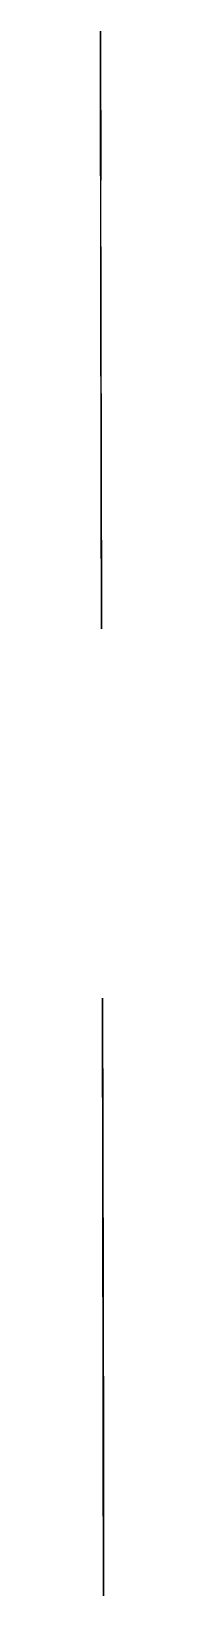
# Model space of a CAD drawing. Header units: inches. Extents: x -13956017 to 293115509, y -946740 to -305538.
# Drawn here: x 1268837.5 to 1268837.6, y -914265 to -914203.1 of the extents above; entities that cross this region are included whole.
import ezdxf

# ---------------------------------------------------------------- set-up
doc = ezdxf.new("R2010")
doc.units = ezdxf.units.IN
doc.header["$LTSCALE"] = 6
doc.layers.add('CELLING', color=251, linetype='Continuous')
doc.layers.add('E-WIRING', color=251, linetype='Continuous')
doc.layers.add('Hatch', color=251, linetype='Continuous', lineweight=0)
pattern_1 = [(0, (-27.81927828272455, 2.940102126449346), (0, 0.001397), [0.001016, -0.000381]), (90, (-27.81927828272455, 2.940102126449346), (-0.001397, 0), [0.001016, -0.000381])]

# ---------------------------------------------------------------- blocks, each defined once
blk = doc.blocks.new('sdfdsf')
at = {"lineweight": -3}
blk.add_hatch(color=7, dxfattribs=at).paths.add_polyline_path([(23236.66559868997, 14983.34885737138), (23242.08212489375, 14983.34885737138), (23242.08212489375, 15029.49406542082), (23236.66559868997, 15029.49406542082)])
at = {"layer": 'Hatch'}
h = blk.add_hatch(dxfattribs=at)
h.set_pattern_fill('ANGLE', color=5, scale=0.0002)
h.set_pattern_definition(pattern_1)
h.paths.add_polyline_path([(23236.37386179186, 15029.49354817548), (23242.37386179186, 15029.49354817548), (23242.37386179186, 15030.44133051667), (23236.37386179186, 15030.44133051667)])
h = blk.add_hatch(dxfattribs=at)
h.set_pattern_fill('ANGLE', color=5, scale=0.0002)
h.set_pattern_definition(pattern_1)
h.paths.add_polyline_path([(23236.37386179186, 14983.34885737138), (23242.37386179186, 14983.34885737138), (23242.37386179186, 14982.44133051666), (23236.37386179186, 14982.44133051666)])
for p, q in [((23242.37386179186, 15030.44133051667), (23236.37386179186, 14982.44133051666)), ((23242.37386179186, 14982.44133051666), (23236.37386179186, 15030.44133051667))]:
    blk.add_line(p, q)
at = {"layer": 'CELLING', "color": 5}
for points in [[(23236.37386179186, 14982.44133051666), (23242.37386179186, 14982.44133051666), (23242.37386179186, 15030.44133051667), (23236.37386179186, 15030.44133051667)], [(23242.37386179186, 15029.49354817548), (23236.37386179186, 15029.49354817548), (23236.37386179186, 15030.44133051667), (23242.37386179186, 15030.44133051667)], [(23236.37386179186, 15029.49354817548), (23242.37386179186, 15029.49354817548), (23242.37386179186, 15030.44133051667), (23236.37386179186, 15030.44133051667)], [(23236.66559868997, 14983.34885737138), (23242.08212489375, 14983.34885737138), (23242.08212489375, 15029.49406542082), (23236.66559868997, 15029.49406542082)], [(23236.37386179186, 14983.34885737138), (23242.37386179186, 14983.34885737138), (23242.37386179186, 14982.44133051666), (23236.37386179186, 14982.44133051666)], [(23236.37386179186, 14983.34885737138), (23242.37386179186, 14983.34885737138), (23242.37386179186, 14982.44133051666), (23236.37386179186, 14982.44133051666)]]:
    blk.add_lwpolyline(points, close=True, dxfattribs=at)

msp = doc.modelspace()

# ---------------------------------------------------------------- block references
at = {"layer": 'E-WIRING', "extrusion": (0.9999978213687805, 0.002087402911036569, -2.603822025220334e-06), "xscale": -1, "rotation": 22.15208221470884}
for p in [(-889679.0840061585, -3514.51709476683, 1266926.405824204), (-889717.3562384298, -3420.509189583268, 1266926.405824725)]:
    msp.add_blockref('sdfdsf', p, dxfattribs=at)

doc.saveas('drawing.dxf')
